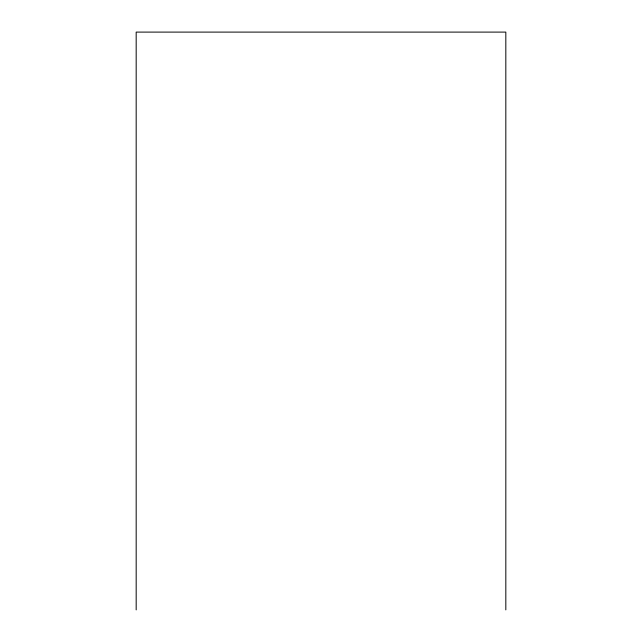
<?xml version="1.0" encoding="UTF-8"?>
<svg xmlns="http://www.w3.org/2000/svg" width="642" height="642" viewBox="0 0 642 642"><rect width="100%" height="100%" fill="white"/><g stroke="black" fill="none" stroke-linecap="round" stroke-linejoin="round"><path stroke-width="0.96" d="M505.824 609.9L505.824 32.1L136.176 32.1L136.176 609.9"/></g></svg>
